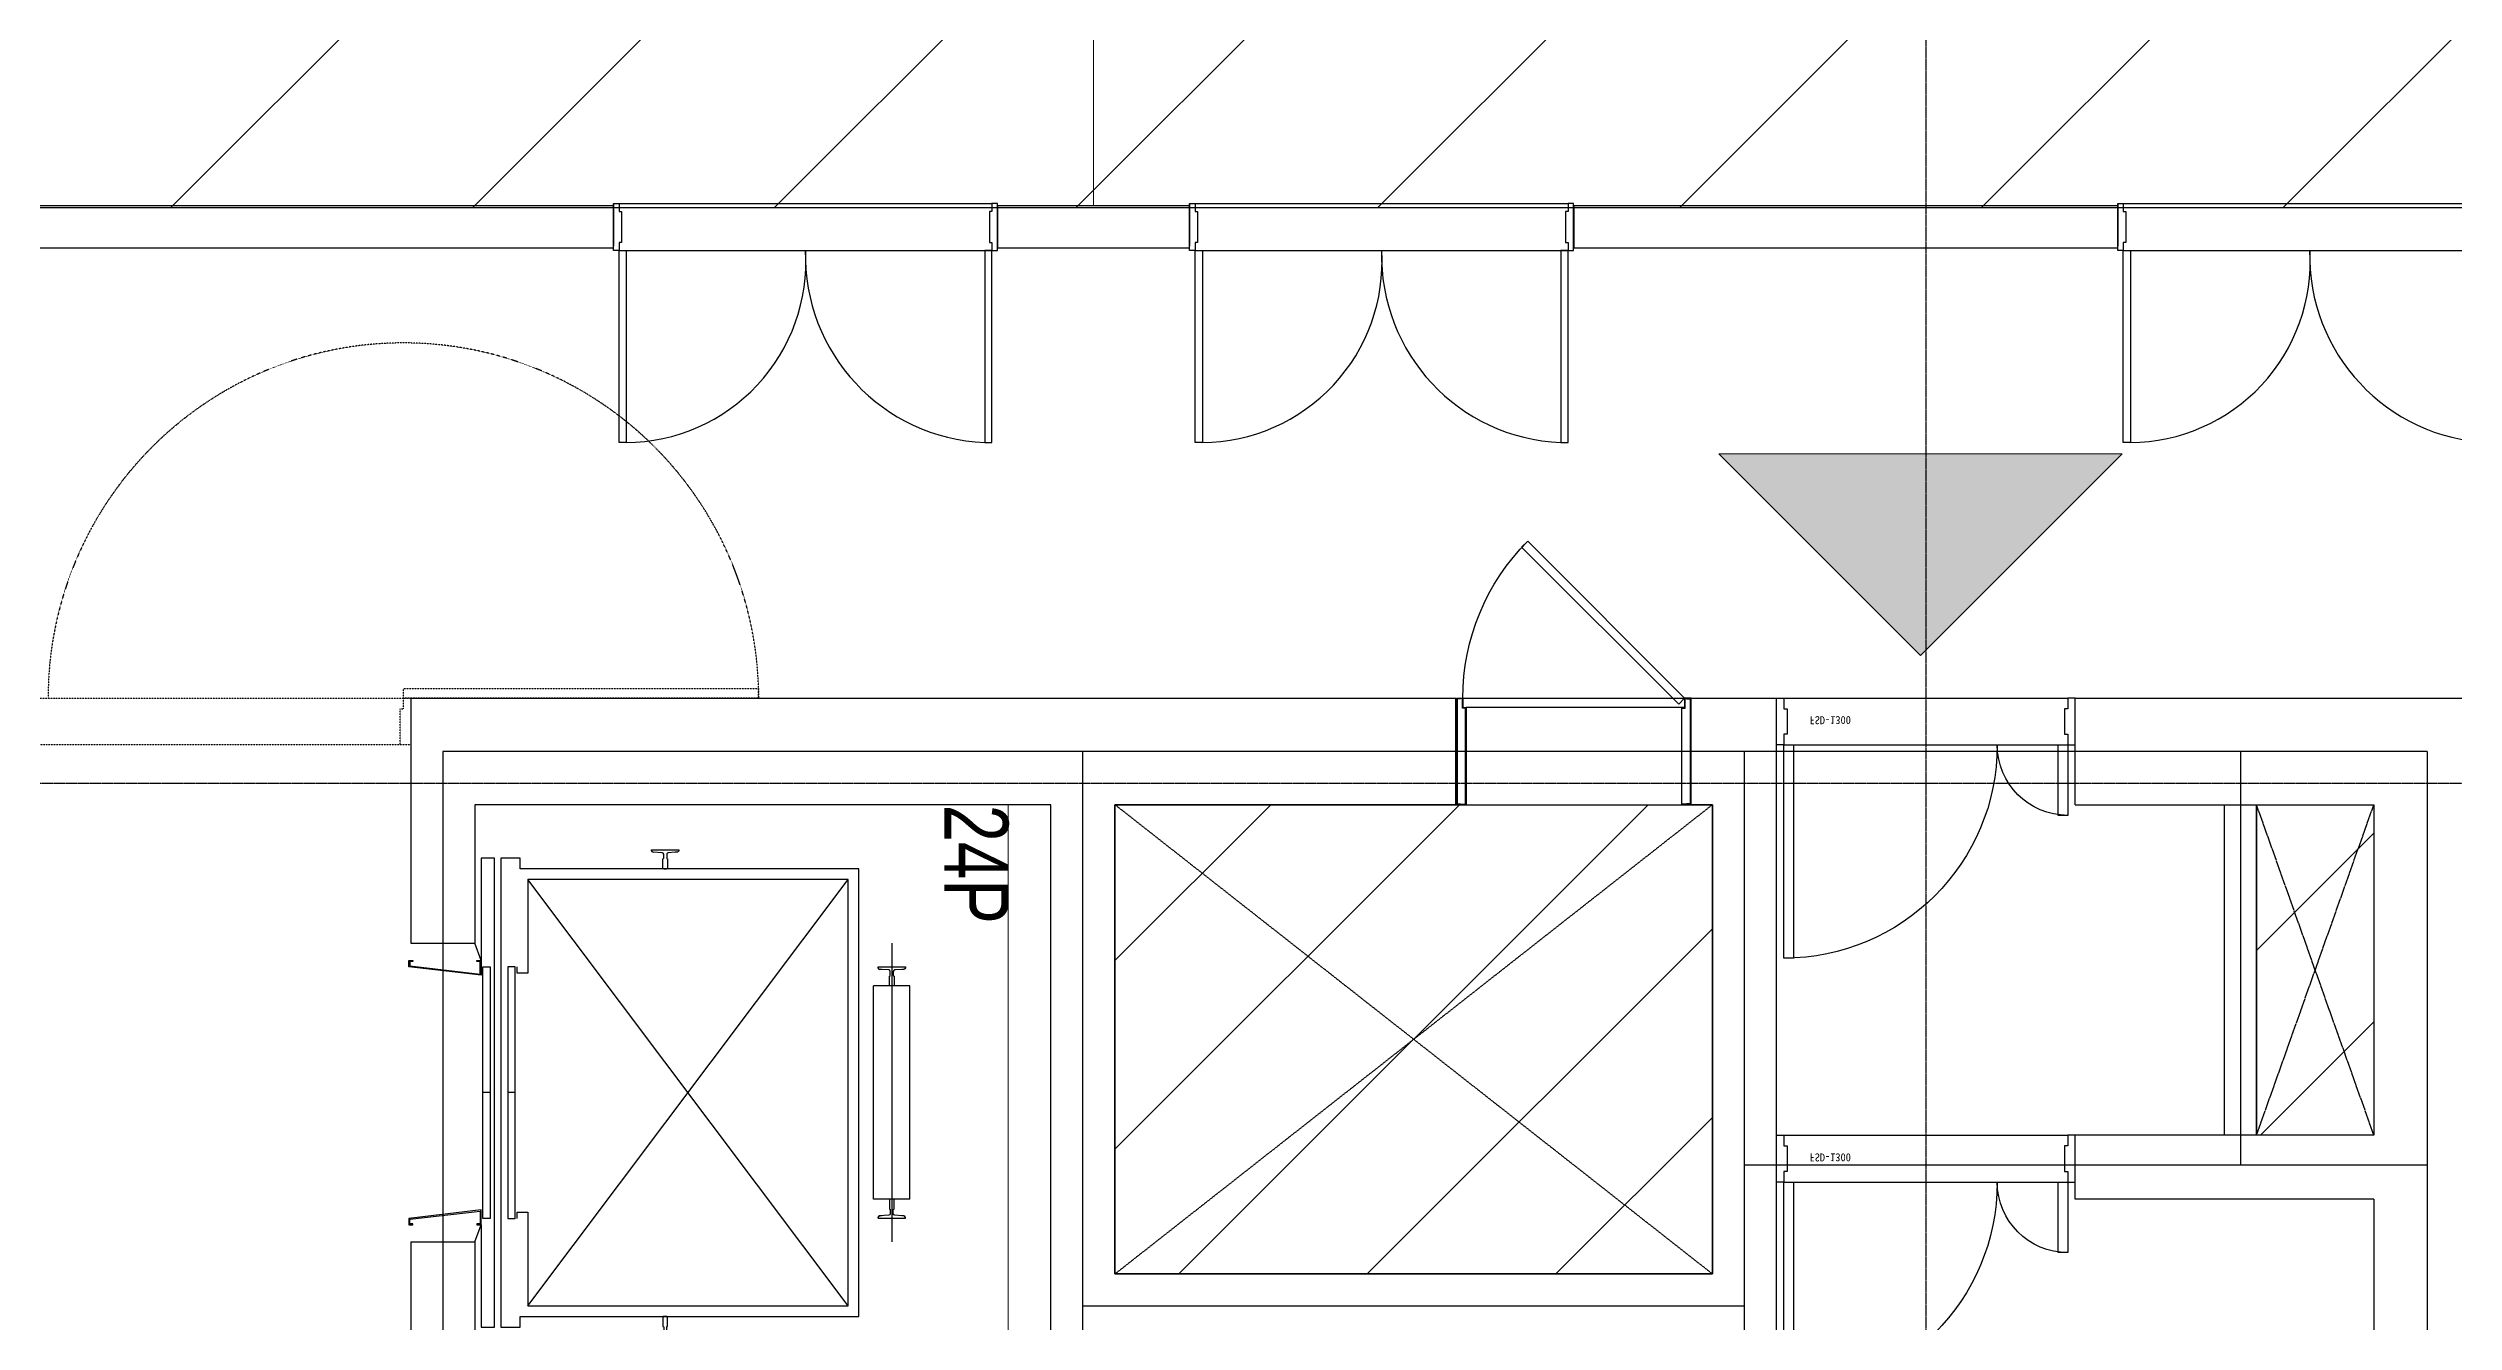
# Model space of a CAD drawing. Header units: millimetres. Extents: x -179076 to 173472, y -18667 to 271134.
# Drawn here: x 45083 to 56358, y 230685 to 236657 of the extents above; entities that cross this region are included whole.
import ezdxf
from ezdxf.enums import TextEntityAlignment as Align

# ---------------------------------------------------------------- set-up
doc = ezdxf.new("R2010")
doc.units = ezdxf.units.MM
for name, pattern in [('X-CORE_21F$0$CEN', [62, 60, -1, 0, -1]), ('X-CORE_21F$0$CENTER2', [1.125, 0.75, -0.125, 0.125, -0.125]), ('X-CORE_21F$0$DASHED', [3, 2, -1]), ('X-F_Exit_21F$0$18$0$STYLE_19', [0.83328, 0.41656, -0.41672]), ('X-GRID_5~ROOF$0$CENTER2', [1.125, 0.75, -0.125, 0.125, -0.125]), ('X-INT-OFFICE-21F$0$DASHED', [3, 2, -1])]:
    doc.linetypes.add(name, pattern=pattern)
doc.layers.get('0').update_dxf_attribs({"lineweight": 20})
doc.layers.get('Defpoints').update_dxf_attribs({"color": 151, "lineweight": 9})
for name, color, linetype in [('hatch_excl', 12, 'Continuous'), ('X-CORE_21F$0$A-CEN2', 8, 'X-CORE_21F$0$CENTER2'), ('X-CORE_21F$0$A-CON', 2, 'Continuous'), ('X-CORE_21F$0$A-DOOR', 4, 'Continuous'), ('X-CORE_21F$0$A-DOORF', 9, 'Continuous'), ('X-CORE_21F$0$A-ELE4', 8, 'Continuous'), ('X-CORE_21F$0$A-ELEV', 5, 'Continuous'), ('X-CORE_21F$0$A-OPEN1', 1, 'X-CORE_21F$0$CEN'), ('X-CORE_21F$0$A-OPEN2', 9, 'X-CORE_21F$0$DASHED'), ('X-CORE_21F$0$A-WALD', 7, 'Continuous'), ('X-F_Exit_21F$0$A-FSD', 4, 'Continuous'), ('X-F_Exit_21F$0$F_exit', 3, 'Continuous'), ('X-GRID_5~ROOF$0$A-CEN1', 1, 'X-GRID_5~ROOF$0$CENTER2'), ('X-INT-OFFICE-21F$0$A-DOOR', 4, 'Continuous'), ('X-INT-OFFICE-21F$0$A-DOORF', 9, 'Continuous'), ('X-INT-OFFICE-21F$0$A-ELE4', 8, 'Continuous'), ('X-INT-OFFICE-21F$0$A-WALD', 7, 'Continuous')]:
    doc.layers.add(name, color=color, linetype=linetype)
doc.layers.add('ndc area', color=50, linetype='Continuous', plot=False)
doc.layers.add('X-F_Exit_21F$0$TEXT VN1', color=7, linetype='Continuous', lineweight=13)
doc.styles.add('X-CORE_21F$0$$0$X-PLAN$0$Standard', font='')
doc.styles.add('X-CORE_21F$0$X-CORE_6~19F$0$평면도$0$X-PLAN_1F$0$돋움', font='')
doc.styles.get('X-CORE_21F$0$$0$X-PLAN$0$Standard').set_extended_font_data('DotumChe')
doc.styles.get('X-CORE_21F$0$X-CORE_6~19F$0$평면도$0$X-PLAN_1F$0$돋움').set_extended_font_data('Dotum')

# ---------------------------------------------------------------- blocks, each defined once
blk = doc.blocks.new('X-INT-OFFICE-21F$0$DOOR_2400')
at = {"layer": 'X-INT-OFFICE-21F$0$A-DOOR'}
for points in [[(41794, 101558), (41794, 101523), (41844, 101523), (41844, 101508), (42038, 101508), (42038, 101523), (42088, 101523), (42088, 101558)], [(42088, 101523), (42088, 101478), (43288, 101478), (43288, 101523)], [(42088, 99193), (42088, 99238), (43288, 99238), (43288, 99193)], [(41794, 99158), (41794, 99193), (41844, 99193), (41844, 99208), (42038, 99208), (42038, 99193), (42088, 99193), (42088, 99158)]]:
    blk.add_lwpolyline(points, close=True, dxfattribs=at)
at = {"layer": 'X-INT-OFFICE-21F$0$A-DOORF'}
for centre, radius, start, end in [((42121, 101526), 1168, 268.3863, 357.6653), ((42157, 99230), 1131, 0.4286, 93.5198)]:
    blk.add_arc(centre, radius, start, end, dxfattribs=at)
at = {"layer": 'X-INT-OFFICE-21F$0$A-ELE4'}
for p, q in [((41794, 99193), (41794, 101523)), ((42088, 99193), (42088, 101523))]:
    blk.add_line(p, q, dxfattribs=at)
blk = doc.blocks.new('X-INT-OFFICE-21F')
at = {"layer": 'Defpoints', "linetype": 'X-INT-OFFICE-21F$0$DASHED'}
blk.add_line((112649, 95080), (112649, 107449), dxfattribs=at)
at = {"layer": 'X-INT-OFFICE-21F$0$A-WALD'}
for p, q in [((96899, 95080), (110399, 95080)), ((110399, 95090), (110399, 94890)), ((112199, 95080), (113099, 95080)), ((112199, 95080), (112199, 94880)), ((113099, 95090), (113099, 94890)), ((114899, 95080), (117449, 95080)), ((114899, 95080), (114899, 94880)), ((117449, 95090), (117449, 94890)), ((110399, 94880), (96899, 94880)), ((113099, 94880), (112199, 94880)), ((117449, 94880), (114899, 94880))]:
    blk.add_line(p, q, dxfattribs=at)
at = {"xscale": 0.7499999999999954, "yscale": 0.7499999999999954, "zscale": 0.7499999999999954, "rotation": 270}
for p in [(36030, 126435), (38730, 126435), (43080, 126435)]:
    blk.add_blockref('X-INT-OFFICE-21F$0$DOOR_2400', p, dxfattribs=at)
blk = doc.blocks.new('X-F_Exit_21F$0$exit')
at = {"layer": 'X-F_Exit_21F$0$F_exit', "true_color": 0xb56bff}
h = blk.add_hatch(color=191, dxfattribs=at)
h.dxf.hatch_style = 1
h.paths.add_polyline_path([(0, 900), (-900, 0), (900, 0)])
at = {"layer": 'Defpoints', "const_width": 0.333}
blk.add_lwpolyline([(0, 900), (0, 1090)], dxfattribs=at)
at = {"layer": 'X-F_Exit_21F$0$TEXT VN1'}
blk.add_lwpolyline([(-900, 0), (900, 0), (0, 900), (-900, 0)], dxfattribs=at)
blk = doc.blocks.new('X-CORE_21F$0$X-CORE_6~19F$0$20P-210-11009')
at = {"layer": 'Defpoints'}
blk.add_lwpolyline([(2050, -300), (2050, 0), (2700, 0), (2700, 2500), (0, 2500), (0, 0), (650, 0), (650, -300)], dxfattribs=at)
at = {"layer": 'X-CORE_21F$0$A-DOOR'}
for points in [[(735, 25), (735, 10), (730, 10), (730, 30), (800, 30), (760, -310), (730, -310), (730, -290), (735, -290), (735, -305), (756, -305), (794, 25)], [(1965, 25), (1965, 10), (1970, 10), (1970, 30), (1900, 30), (1940, -310), (1970, -310), (1970, -290), (1965, -290), (1965, -305), (1944, -305), (1906, 25)]]:
    blk.add_lwpolyline(points, close=True, dxfattribs=at)
at = {"layer": 'X-CORE_21F$0$A-ELEV'}
for p, q in [((850, 2039), (850, 1869)), ((1850, 2039), (850, 2039)), ((850, 2039), (850, 1869)), ((1850, 2039), (1850, 1869)), ((650, 1954), (2050, 1954)), ((773, 1907), (772, 1897)), ((1850, 1869), (850, 1869)), ((1927, 1907), (1928, 1897)), ((2350, 1749), (350, 249)), ((2350, 249), (350, 1749)), ((300, 886), (300, 898)), ((300, 898), (300, 886)), ((2477, 845), (2478, 835)), ((1350, 189), (1350, 154)), ((1350, 72), (1350, 37))]:
    blk.add_line(p, q, dxfattribs=at)
for points in [[(761, 1890), (765, 1890), (761, 1890), (761, 2018), (765, 2018, -0.397026), (772, 2011), (773, 2001), (775, 1968, 0.397088), (782, 1961), (800, 1961, 0.414214), (804, 1965), (847, 1965, -0.414214), (850, 1963), (850, 1945, -0.414214), (847, 1943), (804, 1943, 0.414214), (800, 1947), (782, 1947, 0.397073), (775, 1940), (772, 1897, -0.397026), (765, 1890, 0.397026), (772, 1897, -0.397026), (765, 1890)], [(1939, 1890), (1935, 1890), (1939, 1890), (1939, 2018), (1935, 2018, 0.397026), (1928, 2011), (1927, 2001), (1925, 1968, -0.397088), (1918, 1961), (1900, 1961, -0.414214), (1896, 1965), (1853, 1965, 0.414214), (1850, 1963), (1850, 1945, 0.414214), (1853, 1943), (1896, 1943, -0.414214), (1900, 1947), (1918, 1947, -0.397073), (1925, 1940), (1928, 1897, 0.397026), (1935, 1890, -0.397026), (1928, 1897, 0.397026), (1935, 1890)], [(211, 828), (215, 828), (211, 828), (211, 956), (215, 956, -0.397026), (222, 949), (223, 939), (225, 906, 0.397088), (232, 899), (250, 899, 0.414214), (254, 903), (297, 903, -0.414214), (300, 901), (300, 883, -0.414214), (297, 881), (254, 881, 0.414214), (250, 885), (232, 885, 0.397073), (225, 878), (222, 835, -0.397026), (215, 828, 0.397026), (222, 835, -0.397026), (215, 828)], [(2489, 828), (2485, 828), (2489, 828), (2489, 956), (2485, 956, 0.397026), (2478, 949), (2477, 939), (2475, 906, -0.397088), (2468, 899), (2450, 899, -0.414214), (2446, 903), (2403, 903, 0.414214), (2400, 901), (2400, 883, 0.414214), (2403, 881), (2446, 881, -0.414214), (2450, 885), (2468, 885, -0.397073), (2475, 878), (2478, 835, 0.397026), (2485, 828, -0.397026), (2478, 835, 0.397026), (2485, 828)]]:
    blk.add_lwpolyline(points, format="xyb", dxfattribs=at)
for points in [[(250, 122), (2450, 122), (2450, 212), (2400, 212), (2400, 1799), (300, 1799), (300, 212), (250, 212)], [(760, 189), (760, 154), (1940, 154), (1940, 189)], [(760, 72), (1940, 72), (1940, 37), (760, 37)]]:
    blk.add_lwpolyline(points, close=True, dxfattribs=at)
for points in [[(1940, 199), (1910, 199), (1910, 249), (2350, 249), (2350, 1749), (350, 1749), (350, 249), (790, 249), (790, 199), (760, 199)], [(2050, 0), (1970, 30), (2450, 30), (2450, 92), (250, 92), (250, 30), (730, 30), (650, 0)]]:
    blk.add_lwpolyline(points, dxfattribs=at)
at = {"layer": 'Defpoints', "style": 'X-CORE_21F$0$X-CORE_6~19F$0$평면도$0$X-PLAN_1F$0$돋움', "width": 0.8}
blk.add_text('24P', height=300, dxfattribs=at).set_placement((0, 2500), align=Align.TOP_LEFT)
blk = doc.blocks.new('*U349')
at = {"layer": 'X-CORE_21F$0$A-DOOR', "color": 8}
for p, q in [((1067, 0), (30, 0)), ((45, -45), (1052, -45)), ((1052, -499), (45, -499))]:
    blk.add_line(p, q, dxfattribs=at)
at = {"layer": 'X-CORE_21F$0$A-DOOR'}
for points in [[(763, 733), (30, 0), (58, -28), (792, 705)], [(2, -15), (2, -15), (2, -15), (0, -15), (0, 0), (30, 0), (30, -45), (45, -45), (45, -499), (0, -499), (0, -484), (2, -484), (2, -484), (2, -484), (2, -497), (43, -497), (43, -47), (28, -47), (28, -2), (2, -2)], [(1095, -15), (1095, -15), (1095, -15), (1097, -15), (1097, 0), (1067, 0), (1067, -45), (1052, -45), (1052, -499), (1097, -499), (1097, -484), (1095, -484), (1095, -484), (1095, -484), (1095, -497), (1054, -497), (1054, -47), (1069, -47), (1069, -2), (1095, -2)]]:
    blk.add_lwpolyline(points, close=True, dxfattribs=at)
at = {"layer": 'X-CORE_21F$0$A-DOOR', "color": 8}
for points in [[(20, -497), (2, -497), (2, -2), (20, -2), (20, -3), (3, -3), (3, -495), (20, -495)], [(1077, -497), (1095, -497), (1095, -2), (1077, -2), (1077, -3), (1094, -3), (1094, -495), (1077, -495)]]:
    blk.add_lwpolyline(points, close=True, dxfattribs=at)
blk.add_arc((30, 0), 1037, 0, 45, dxfattribs=at)
blk = doc.blocks.new('X-CORE_21F$0$201105_FSD(1300)')
at = {"layer": 'X-CORE_21F$0$A-DOOR'}
for points in [[(52494, 126259), (52494, 126304), (52164, 126304), (52164, 126259)], [(52714, 126339), (52714, 126304), (52664, 126304), (52664, 126289), (52544, 126289), (52544, 126304), (52494, 126304), (52494, 126339)], [(52494, 124974), (52494, 125019), (51494, 125019), (51494, 124974)], [(52714, 124939), (52714, 124974), (52664, 124974), (52664, 124989), (52544, 124989), (52544, 124974), (52494, 124974), (52494, 124939)]]:
    blk.add_lwpolyline(points, close=True, dxfattribs=at)
at = {"layer": 'X-CORE_21F$0$A-DOORF'}
for centre, radius, start, end in [((52494, 126304), 330, 180, 270), ((52494, 124974), 1000, 90, 180)]:
    blk.add_arc(centre, radius, start, end, dxfattribs=at)
at = {"layer": 'X-CORE_21F$0$A-ELE4'}
for p, q in [((52494, 124974), (52494, 126304)), ((52714, 124974), (52714, 126304))]:
    blk.add_line(p, q, dxfattribs=at)
at = {"layer": 'Defpoints', "linetype": 'Continuous', "style": 'X-CORE_21F$0$$0$X-PLAN$0$Standard', "text_generation_flag": 6}
blk.add_text('FSD-1300', height=37.5, rotation=270, dxfattribs=at).set_placement((52610, 125191), align=Align.MIDDLE)
blk = doc.blocks.new('A$C42c6cb87')
blk.add_blockref('X-INT-OFFICE-21F', (-69849, -105871))
at = {"layer": 'hatch_excl'}
h = blk.add_hatch(dxfattribs=at)
h.set_pattern_fill('ANSI31', color=256, scale=5000)
h.set_pattern_definition([(45, (-69848.8, -105871.2), (-441.9417, 441.9417), [])])
h.paths.add_polyline_path([(42900, -13600), (45700, -13600), (45700, -15800), (42900, -15800)])
h = blk.add_hatch(dxfattribs=at)
h.set_pattern_fill('ANSI31', color=256, scale=5000)
h.set_pattern_definition([(45, (-69848.8, -105871.2), (-441.9417, 441.9417), [])])
h.paths.add_polyline_path([(48250, -13600), (48800, -13600), (48800, -15150), (48250, -15150)])
at = {"layer": 'ndc area'}
h = blk.add_hatch(dxfattribs=at)
h.set_pattern_fill('ANSI31', color=150, scale=8000)
h.set_pattern_definition([(45, (-69848.8, -105871.2), (-707.107, 707.107), [])])
h.paths.add_polyline_path([(12000, -10800), (54400, -10800), (54400, -27800), (12000, -27800)], flags=16)
edge = h.paths.add_edge_path()
edge.add_arc((-54100, -19300), 116800, 0.29994, 7.24981)
edge.add_arc((56013, -5292), 5800, 7.2498, 83.5155)
edge.add_arc((33200, -206000), 207800, 83.51554, 96.48446)
edge.add_arc((10387, -5292), 5800, 96.4845, 172.7502)
edge.add_arc((120500, -19300), 116800, 172.75019, 180)
edge.add_arc((120500, -19300), 116800, 180, 187.24981)
edge.add_arc((10387, -33308), 5800, 187.2498, 263.5155)
edge.add_arc((33200, 167400), 207800, 263.51554, 276.48446)
edge.add_arc((56013, -33308), 5800, 276.4845, 352.7502)
edge.add_arc((-54100, -19300), 116800, 352.75019, 360.29994)
at = {"layer": 'hatch_excl'}
for points in [[(42900, -13600), (45700, -13600), (45700, -15800), (42900, -15800)], [(48250, -13600), (48800, -13600), (48800, -15150), (48250, -15150)]]:
    blk.add_lwpolyline(points, close=True, dxfattribs=at)
at = {"layer": 'ndc area', "color": 150}
blk.add_lwpolyline([(12000, -10800), (54400, -10800), (54400, -27800), (12000, -27800)], close=True, dxfattribs=at)
at = {"layer": 'X-CORE_21F$0$A-CEN2'}
for p, q in [((49050, -13350), (39750, -13350)), ((39750, -13350), (39750, -25250)), ((42750, -25250), (42750, -13350)), ((45850, -25250), (45850, -13350)), ((48175, -13350), (48175, -15290)), ((49050, -13350), (49050, -25250)), ((49050, -15290), (45850, -15290)), ((42750, -15950), (45850, -15950))]:
    blk.add_line(p, q, dxfattribs=at)
at = {"layer": 'X-CORE_21F$0$A-CON', "ltscale": 10}
for p, q in [((39600, -13100), (39600, -14250)), ((39600, -13100), (44498, -13100)), ((44498, -13600), (44498, -13100)), ((45600, -13100), (46000, -13100)), ((45600, -13600), (45600, -13100)), ((46000, -22500), (46000, -13100)), ((47400, -13100), (49300, -13100)), ((47400, -13600), (47400, -13100)), ((42600, -13600), (39900, -13600)), ((39900, -13600), (39900, -14250)), ((42600, -25000), (42600, -13600)), ((44498, -13600), (42900, -13600)), ((42900, -13600), (42900, -15800)), ((45700, -13600), (45600, -13600)), ((45700, -15800), (45700, -13600)), ((47400, -13600), (48800, -13600)), ((48800, -13600), (48800, -15150)), ((39600, -14250), (39900, -14250)), ((48800, -15150), (47400, -15150)), ((47400, -15450), (47400, -15150)), ((48800, -15450), (47400, -15450)), ((48800, -15450), (48800, -22500)), ((39600, -15650), (39600, -17150)), ((39600, -15650), (39900, -15650)), ((39900, -15650), (39900, -17150)), ((42900, -15800), (45700, -15800))]:
    blk.add_line(p, q, dxfattribs=at)
at = {"layer": 'X-CORE_21F$0$A-OPEN1'}
for p, q in [((48800, -15150), (48250, -13600)), ((48250, -15150), (48800, -13600))]:
    blk.add_line(p, q, dxfattribs=at)
at = {"layer": 'X-CORE_21F$0$A-OPEN2'}
for p, q in [((42900, -15800), (45700, -13600)), ((45700, -15800), (42900, -13600))]:
    blk.add_line(p, q, dxfattribs=at)
at = {"layer": 'X-CORE_21F$0$A-WALD'}
for p, q in [((48100, -15150), (48100, -13600)), ((48250, -13600), (48250, -15150))]:
    blk.add_line(p, q, dxfattribs=at)
at = {"layer": 'X-F_Exit_21F$0$A-FSD', "linetype": 'X-F_Exit_21F$0$18$0$STYLE_19'}
for p, q in [((36235, -13100), (39565, -13100)), ((39565, -13320), (36235, -13320))]:
    blk.add_line(p, q, dxfattribs=at)
for points in [[(39565, -13100), (39565, -13055), (41230, -13055), (41230, -13100)], [(39550, -13320), (39550, -13150), (39565, -13150), (39565, -13100), (39600, -13100), (39600, -13320)]]:
    blk.add_lwpolyline(points, close=True, dxfattribs=at)
blk.add_arc((39565, -13100), 1665, 359.9936, 180.0066, dxfattribs=at)
at = {"layer": 'X-GRID_5~ROOF$0$A-CEN1', "ltscale": 10}
blk.add_line((46700, 8750), (46700, -47250), dxfattribs=at)
blk.add_lwpolyline([(66500, -13500), (-3500, -13500)], dxfattribs=at)
at = {"rotation": 270}
blk.add_blockref('X-CORE_21F$0$X-CORE_6~19F$0$20P-210-11009', (39900, -13600), dxfattribs=at)
at = {"layer": 'X-CORE_21F$0$A-DOOR', "xscale": -1.002688381276786, "yscale": 1.002688381276786, "zscale": 1.002688381276786}
blk.add_blockref('*U349', (45600, -13100), dxfattribs=at)
at = {"layer": 'X-CORE_21F$0$A-DOOR', "xscale": -1, "rotation": 270}
for p in [(-78939, -65814), (-78939, -65814), (-78939, -67864), (-78939, -67864)]:
    blk.add_blockref('X-CORE_21F$0$201105_FSD(1300)', p, dxfattribs=at)
at = {"layer": 'X-F_Exit_21F$0$F_exit', "xscale": -1.049999999999999, "yscale": 1.05, "zscale": 1.05, "rotation": 180}
blk.add_blockref('X-F_Exit_21F$0$exit', (46675, -11955), dxfattribs=at)

msp = doc.modelspace()

# ---------------------------------------------------------------- block references
at = {"layer": 'X-CORE_21F$0$A-CON'}
msp.add_blockref('A$C42c6cb87', (7182.5, 246710.1), dxfattribs=at)

doc.saveas('drawing.dxf')
